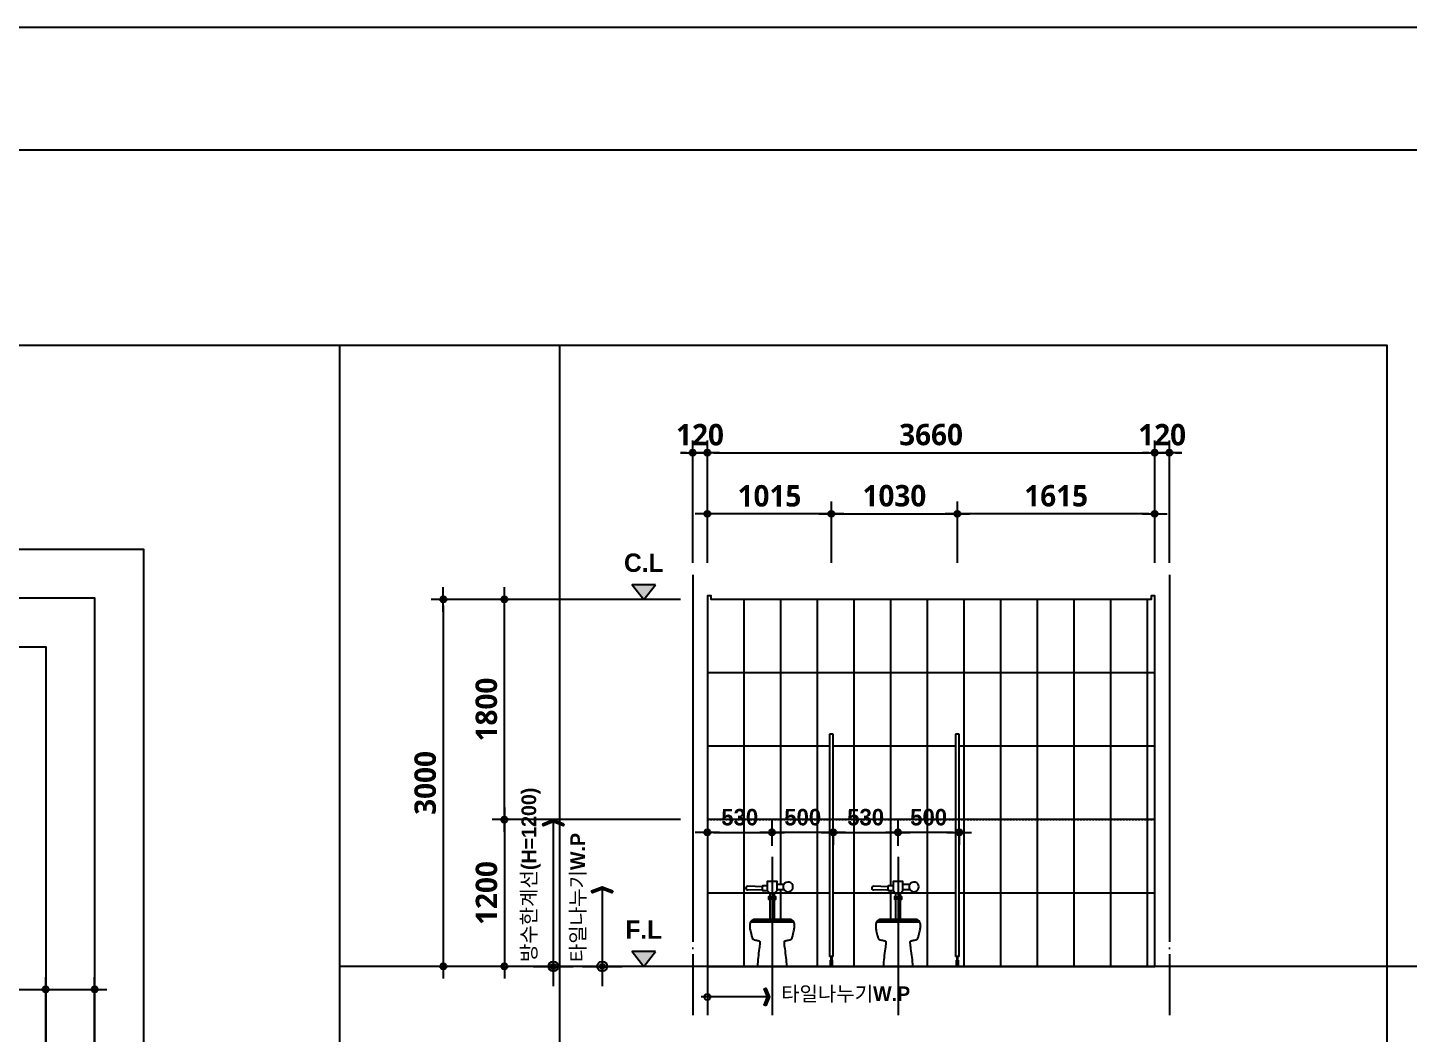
# Model space of a CAD drawing. Header units: millimetres. Extents: x 0 to 336000, y 0 to 30768.
# Drawn here: x 150780 to 162074, y 21478 to 29700 of the extents above; entities that cross this region are included whole.
import ezdxf
from ezdxf.enums import TextEntityAlignment as Align

# ---------------------------------------------------------------- set-up
doc = ezdxf.new("R2010")
doc.units = ezdxf.units.MM
doc.header["$LTSCALE"] = 50
doc.linetypes.add('CEN', pattern=[62, 60, -1, 0, -1])
doc.linetypes.add('HID', pattern=[0.5, 0.25, -0.25])
doc.layers.get('Defpoints').update_dxf_attribs({"color": 153})
for name, color, linetype in [('A-ANNO-DIM', 4, 'Continuous'), ('A-ANNO-GRA1', 7, 'Continuous'), ('A-ANNO-SYMB', 7, 'Continuous'), ('A-ANNO-TEXT1', 7, 'Continuous'), ('A-CEN', 1, 'CEN'), ('A-FLOR-TOIL-ELE2', 4, 'Continuous'), ('A-FLOR-TOIL-TILE', 8, 'Continuous'), ('A-ST-AXIS-DIM', 7, 'Continuous'), ('CEN', 1, 'Continuous'), ('DIM', 7, 'Continuous'), ('ELE2', 3, 'Continuous'), ('FUR', 4, 'Continuous'), ('HID', 7, 'HID')]:
    doc.layers.add(name, color=color, linetype=linetype)
doc.layers.add('G(그리드1)', color=185, linetype='Continuous', plot=False)
doc.layers.add('G(그리드2)', color=235, linetype='Continuous', plot=False)
doc.styles.add('2020음성 1차', font='나눔고딕Bold.ttf')
doc.styles.add('SH_진천_나눔', font='')
doc.styles.get('SH_진천_나눔').set_extended_font_data('NanumGothic', bold=True)
doc.dimstyles.new('SHP 50', dxfattribs={"dimscale": 50, "dimtxt": 3.5, "dimasz": 1, "dimexe": 2, "dimexo": 2, "dimgap": 1, "dimtad": 1, "dimdec": 0, "dimzin": 0, "dimdsep": 46, "dimtxsty": 'SH_진천_나눔', "dimblk": 'DIMDOT', "dimcen": 0.09, "dimclrd": 256, "dimclre": 256, "dimclrt": 3, "dimadec": 0, "dimazin": 1, "dimtfac": 1, "dimtdec": 0, "dimtix": 1, "dimtmove": 2, "dimatfit": 0, "dimldrblk": 'DIMDOT', "dimfxl": 1, "dimtolj": 1, "dimtzin": 0, "dimlwd": -1, "dimlwe": -1, "dimarcsym": 0})
doc.dimstyles.new('SHP 50내부', dxfattribs={"dimscale": 50, "dimtxt": 2.7, "dimasz": 1, "dimexe": 2, "dimexo": 2, "dimgap": 1, "dimtad": 1, "dimdec": 0, "dimzin": 0, "dimdsep": 46, "dimtxsty": '2020음성 1차', "dimblk": 'DIMDOT', "dimcen": 0.09, "dimclrd": 256, "dimclre": 256, "dimclrt": 3, "dimadec": 0, "dimazin": 1, "dimtfac": 1, "dimtdec": 0, "dimtix": 1, "dimtmove": 2, "dimatfit": 0, "dimldrblk": 'DIMDOT', "dimfxl": 1, "dimtolj": 1, "dimtzin": 0, "dimlwd": -1, "dimlwe": -1, "dimarcsym": 0})

# ---------------------------------------------------------------- blocks, each defined once
blk = doc.blocks.new('DIMDOT')
at = {"color": 0}
blk.add_line((-2, 0), (2, 0), dxfattribs=at)
for radius in [0.5, 0.25]:
    blk.add_circle((0, 0), radius, dxfattribs=at)
blk = doc.blocks.new('*D16961')
at = {"layer": 'A-ST-AXIS-DIM'}
for p, q in [((148428, 21837), (151428, 21837)), ((151328, 13087), (151328, 21787)), ((148428, 13037), (151428, 13037))]:
    blk.add_line(p, q, dxfattribs=at)
at = {"layer": 'Defpoints', "color": 0}
for p in [(148328, 21837), (151328, 21837), (148328, 13037)]:
    blk.add_point(p, dxfattribs=at)
at = {"layer": 'A-ST-AXIS-DIM', "linetype": 'ByBlock', "xscale": 50, "yscale": 50, "zscale": 50}
for p, rotation in [((151328, 21837), 90), ((151328, 13037), 270)]:
    blk.add_blockref('DIMDOT', p, dxfattribs=dict(at, rotation=rotation))
at = {"layer": 'A-ST-AXIS-DIM', "color": 3, "insert": (151182, 17437), "char_height": 175, "attachment_point": 5, "rotation": 90, "style": 'SH_진천_나눔'}
blk.add_mtext('\\A1;8800', dxfattribs=at)
blk = doc.blocks.new('*D16962')
at = {"layer": 'A-ST-AXIS-DIM'}
for p, q in [((148428, 21837), (151028, 21837)), ((150928, 18187), (150928, 21787)), ((148428, 18137), (151028, 18137))]:
    blk.add_line(p, q, dxfattribs=at)
at = {"layer": 'Defpoints', "color": 0}
for p in [(148328, 21837), (150928, 21837), (148328, 18137)]:
    blk.add_point(p, dxfattribs=at)
at = {"layer": 'A-ST-AXIS-DIM', "linetype": 'ByBlock', "xscale": 50, "yscale": 50, "zscale": 50}
for p, rotation in [((150928, 21837), 90), ((150928, 18137), 270)]:
    blk.add_blockref('DIMDOT', p, dxfattribs=dict(at, rotation=rotation))
at = {"layer": 'A-ST-AXIS-DIM', "color": 3, "insert": (150782, 19987), "char_height": 175, "attachment_point": 5, "rotation": 90, "style": 'SH_진천_나눔'}
blk.add_mtext('\\A1;3700', dxfattribs=at)
blk = doc.blocks.new('*D21522')
at = {"layer": 'A-ST-AXIS-DIM'}
for p, q in [((156220, 25325), (156220, 26325)), ((156340, 25325), (156340, 26325)), ((156170, 26225), (156120, 26225)), ((156340, 26225), (156220, 26225)), ((156390, 26225), (156440, 26225))]:
    blk.add_line(p, q, dxfattribs=at)
at = {"layer": 'Defpoints', "color": 0}
for p in [(156220, 26225), (156220, 25225), (156340, 25225)]:
    blk.add_point(p, dxfattribs=at)
at = {"layer": 'A-ST-AXIS-DIM', "linetype": 'ByBlock', "xscale": 50, "yscale": 50, "zscale": 50}
blk.add_blockref('DIMDOT', (156220, 26225), dxfattribs=at)
at = {"layer": 'A-ST-AXIS-DIM', "linetype": 'ByBlock', "xscale": 50, "yscale": 50, "zscale": 50, "rotation": 180}
blk.add_blockref('DIMDOT', (156340, 26225), dxfattribs=at)
at = {"layer": 'A-ST-AXIS-DIM', "color": 3, "insert": (156280, 26371), "char_height": 175, "attachment_point": 5, "style": 'SH_진천_나눔'}
blk.add_mtext('\\A1;120', dxfattribs=at)
blk = doc.blocks.new('*D21523')
at = {"layer": 'A-ST-AXIS-DIM'}
for p, q in [((156340, 25325), (156340, 26325)), ((160000, 25325), (160000, 26325)), ((156390, 26225), (159950, 26225))]:
    blk.add_line(p, q, dxfattribs=at)
at = {"layer": 'Defpoints', "color": 0}
for p in [(160000, 26225), (156340, 25225), (160000, 25225)]:
    blk.add_point(p, dxfattribs=at)
at = {"layer": 'A-ST-AXIS-DIM', "linetype": 'ByBlock', "xscale": 50, "yscale": 50, "zscale": 50, "rotation": 180}
blk.add_blockref('DIMDOT', (156340, 26225), dxfattribs=at)
at = {"layer": 'A-ST-AXIS-DIM', "linetype": 'ByBlock', "xscale": 50, "yscale": 50, "zscale": 50}
blk.add_blockref('DIMDOT', (160000, 26225), dxfattribs=at)
at = {"layer": 'A-ST-AXIS-DIM', "color": 3, "insert": (158170, 26372), "char_height": 175, "attachment_point": 5, "style": 'SH_진천_나눔'}
blk.add_mtext('\\A1;3660', dxfattribs=at)
blk = doc.blocks.new('*D21524')
at = {"layer": 'A-ST-AXIS-DIM'}
for p, q in [((160000, 25325), (160000, 26325)), ((160120, 25325), (160120, 26325)), ((159950, 26225), (159900, 26225)), ((160000, 26225), (160120, 26225)), ((160170, 26225), (160220, 26225))]:
    blk.add_line(p, q, dxfattribs=at)
at = {"layer": 'Defpoints', "color": 0}
for p in [(160120, 26225), (160000, 25225), (160120, 25225)]:
    blk.add_point(p, dxfattribs=at)
at = {"layer": 'A-ST-AXIS-DIM', "linetype": 'ByBlock', "xscale": 50, "yscale": 50, "zscale": 50}
blk.add_blockref('DIMDOT', (160000, 26225), dxfattribs=at)
at = {"layer": 'A-ST-AXIS-DIM', "linetype": 'ByBlock', "xscale": 50, "yscale": 50, "zscale": 50, "rotation": 180}
blk.add_blockref('DIMDOT', (160120, 26225), dxfattribs=at)
at = {"layer": 'A-ST-AXIS-DIM', "color": 3, "insert": (160060, 26371), "char_height": 175, "attachment_point": 5, "style": 'SH_진천_나눔'}
blk.add_mtext('\\A1;120', dxfattribs=at)
blk = doc.blocks.new('*D21525')
at = {"layer": 'A-ST-AXIS-DIM'}
for p, q in [((156120, 25025), (154080, 25025)), ((154180, 24975), (154180, 22075)), ((156120, 22025), (154080, 22025))]:
    blk.add_line(p, q, dxfattribs=at)
at = {"layer": 'Defpoints', "color": 0}
for p in [(156220, 25025), (154180, 22025), (156220, 22025)]:
    blk.add_point(p, dxfattribs=at)
at = {"layer": 'A-ST-AXIS-DIM', "linetype": 'ByBlock', "xscale": 50, "yscale": 50, "zscale": 50}
for p, rotation in [((154180, 25025), 90), ((154180, 22025), 270)]:
    blk.add_blockref('DIMDOT', p, dxfattribs=dict(at, rotation=rotation))
at = {"layer": 'A-ST-AXIS-DIM', "color": 3, "insert": (154033, 23525), "char_height": 175, "attachment_point": 5, "rotation": 90, "style": 'SH_진천_나눔'}
blk.add_mtext('\\A1;3000', dxfattribs=at)
blk = doc.blocks.new('*D21526')
at = {"layer": 'A-ST-AXIS-DIM'}
for p, q in [((156120, 25025), (154580, 25025)), ((154680, 23275), (154680, 24975)), ((156120, 23225), (154580, 23225))]:
    blk.add_line(p, q, dxfattribs=at)
at = {"layer": 'Defpoints', "color": 0}
for p in [(154680, 25025), (156220, 25025), (156220, 23225)]:
    blk.add_point(p, dxfattribs=at)
at = {"layer": 'A-ST-AXIS-DIM', "linetype": 'ByBlock', "xscale": 50, "yscale": 50, "zscale": 50}
for p, rotation in [((154680, 25025), 90), ((154680, 23225), 270)]:
    blk.add_blockref('DIMDOT', p, dxfattribs=dict(at, rotation=rotation))
at = {"layer": 'A-ST-AXIS-DIM', "color": 3, "insert": (154533, 24125), "char_height": 175, "attachment_point": 5, "rotation": 90, "style": 'SH_진천_나눔'}
blk.add_mtext('\\A1;1800', dxfattribs=at)
blk = doc.blocks.new('*D21527')
at = {"layer": 'A-ST-AXIS-DIM'}
for p, q in [((156120, 23225), (154580, 23225)), ((154680, 23175), (154680, 22075)), ((156120, 22025), (154580, 22025))]:
    blk.add_line(p, q, dxfattribs=at)
at = {"layer": 'Defpoints', "color": 0}
for p in [(156220, 23225), (154680, 22025), (156220, 22025)]:
    blk.add_point(p, dxfattribs=at)
at = {"layer": 'A-ST-AXIS-DIM', "linetype": 'ByBlock', "xscale": 50, "yscale": 50, "zscale": 50}
for p, rotation in [((154680, 23225), 90), ((154680, 22025), 270)]:
    blk.add_blockref('DIMDOT', p, dxfattribs=dict(at, rotation=rotation))
at = {"layer": 'A-ST-AXIS-DIM', "color": 3, "insert": (154534, 22625), "char_height": 175, "attachment_point": 5, "rotation": 90, "style": 'SH_진천_나눔'}
blk.add_mtext('\\A1;1200', dxfattribs=at)
blk = doc.blocks.new('*D21530')
at = {"layer": 'A-ST-AXIS-DIM'}
for p, q in [((156340, 25325), (156340, 25825)), ((157355, 25325), (157355, 25825)), ((157305, 25725), (156390, 25725))]:
    blk.add_line(p, q, dxfattribs=at)
at = {"layer": 'Defpoints', "color": 0}
for p in [(156340, 25725), (156340, 25225), (157355, 25225)]:
    blk.add_point(p, dxfattribs=at)
at = {"layer": 'A-ST-AXIS-DIM', "linetype": 'ByBlock', "xscale": 50, "yscale": 50, "zscale": 50, "rotation": 180}
blk.add_blockref('DIMDOT', (156340, 25725), dxfattribs=at)
at = {"layer": 'A-ST-AXIS-DIM', "linetype": 'ByBlock', "xscale": 50, "yscale": 50, "zscale": 50}
blk.add_blockref('DIMDOT', (157355, 25725), dxfattribs=at)
at = {"layer": 'A-ST-AXIS-DIM', "color": 3, "insert": (156848, 25871), "char_height": 175, "attachment_point": 5, "style": 'SH_진천_나눔'}
blk.add_mtext('\\A1;1015', dxfattribs=at)
blk = doc.blocks.new('*D21531')
at = {"layer": 'A-ST-AXIS-DIM'}
for p, q in [((158385, 25325), (158385, 25825)), ((160000, 25325), (160000, 25825)), ((159950, 25725), (158435, 25725))]:
    blk.add_line(p, q, dxfattribs=at)
at = {"layer": 'Defpoints', "color": 0}
for p in [(158385, 25725), (158385, 25225), (160000, 25225)]:
    blk.add_point(p, dxfattribs=at)
at = {"layer": 'A-ST-AXIS-DIM', "linetype": 'ByBlock', "xscale": 50, "yscale": 50, "zscale": 50, "rotation": 180}
blk.add_blockref('DIMDOT', (158385, 25725), dxfattribs=at)
at = {"layer": 'A-ST-AXIS-DIM', "linetype": 'ByBlock', "xscale": 50, "yscale": 50, "zscale": 50}
blk.add_blockref('DIMDOT', (160000, 25725), dxfattribs=at)
at = {"layer": 'A-ST-AXIS-DIM', "color": 3, "insert": (159193, 25872), "char_height": 175, "attachment_point": 5, "style": 'SH_진천_나눔'}
blk.add_mtext('\\A1;1615', dxfattribs=at)
blk = doc.blocks.new('ARROWX')
blk.add_lwpolyline([(-0.2, -0.5), (-0.293, -0.463), (-0.108, 0), (-0.293, 0.463), (-0.2, 0.5), (0, 0)], close=True)
for points in [[(-0.2, 0.5), (-0.293, 0.463), (0, 0), (-0.108, 0)], [(0, 0), (-0.108, 0), (-0.2, -0.5), (-0.293, -0.463)]]:
    blk.add_solid(points)
blk = doc.blocks.new('Z_DOT')
at = {"layer": 'DIM', "color": 0}
for p, q in [((0, -3), (0, 3)), ((-3, 0), (3, 0))]:
    blk.add_line(p, q, dxfattribs=at)
for radius in [0.75, 0.375]:
    blk.add_circle((0, 0), radius, dxfattribs=at)
blk = doc.blocks.new('*D21532')
at = {"layer": 'A-ST-AXIS-DIM'}
for p, q in [((157355, 25325), (157355, 25825)), ((158385, 25325), (158385, 25825)), ((157405, 25725), (158335, 25725))]:
    blk.add_line(p, q, dxfattribs=at)
at = {"layer": 'Defpoints', "color": 0}
for p in [(158385, 25725), (157355, 25225), (158385, 25225)]:
    blk.add_point(p, dxfattribs=at)
at = {"layer": 'A-ST-AXIS-DIM', "linetype": 'ByBlock', "xscale": 50, "yscale": 50, "zscale": 50, "rotation": 180}
blk.add_blockref('DIMDOT', (157355, 25725), dxfattribs=at)
at = {"layer": 'A-ST-AXIS-DIM', "linetype": 'ByBlock', "xscale": 50, "yscale": 50, "zscale": 50}
blk.add_blockref('DIMDOT', (158385, 25725), dxfattribs=at)
at = {"layer": 'A-ST-AXIS-DIM', "color": 3, "insert": (157870, 25872), "char_height": 175, "attachment_point": 5, "style": 'SH_진천_나눔'}
blk.add_mtext('\\A1;1030', dxfattribs=at)
blk = doc.blocks.new('*D21533')
at = {"layer": 'A-ANNO-DIM'}
for p, q in [((157900, 23020), (157900, 23220)), ((158350, 23120), (157950, 23120)), ((158400, 23125), (158400, 23020))]:
    blk.add_line(p, q, dxfattribs=at)
at = {"layer": 'Defpoints', "color": 0}
for p in [(158400, 23225), (157900, 23120), (157900, 22920)]:
    blk.add_point(p, dxfattribs=at)
at = {"layer": 'A-ANNO-DIM', "linetype": 'ByBlock', "xscale": 50, "yscale": 50, "zscale": 50, "rotation": 180}
blk.add_blockref('DIMDOT', (157900, 23120), dxfattribs=at)
at = {"layer": 'A-ANNO-DIM', "linetype": 'ByBlock', "xscale": 50, "yscale": 50, "zscale": 50}
blk.add_blockref('DIMDOT', (158400, 23120), dxfattribs=at)
at = {"layer": 'A-ANNO-DIM', "color": 3, "insert": (158150, 23244), "char_height": 135, "attachment_point": 5, "style": '2020음성 1차'}
blk.add_mtext('\\A1;500', dxfattribs=at)
blk = doc.blocks.new('*D21534')
at = {"layer": 'A-ANNO-DIM'}
for p, q in [((157900, 23011), (157900, 23220)), ((157370, 23125), (157370, 23020)), ((157420, 23120), (157850, 23120))]:
    blk.add_line(p, q, dxfattribs=at)
at = {"layer": 'Defpoints', "color": 0}
for p in [(157370, 23225), (157900, 23120), (157900, 22911)]:
    blk.add_point(p, dxfattribs=at)
at = {"layer": 'A-ANNO-DIM', "linetype": 'ByBlock', "xscale": 50, "yscale": 50, "zscale": 50, "rotation": 180}
blk.add_blockref('DIMDOT', (157370, 23120), dxfattribs=at)
at = {"layer": 'A-ANNO-DIM', "linetype": 'ByBlock', "xscale": 50, "yscale": 50, "zscale": 50}
blk.add_blockref('DIMDOT', (157900, 23120), dxfattribs=at)
at = {"layer": 'A-ANNO-DIM', "color": 3, "insert": (157635, 23244), "char_height": 135, "attachment_point": 5, "style": '2020음성 1차'}
blk.add_mtext('\\A1;530', dxfattribs=at)
blk = doc.blocks.new('*D21535')
at = {"layer": 'A-ANNO-DIM'}
for p, q in [((156870, 23020), (156870, 23220)), ((157320, 23120), (156920, 23120)), ((157370, 23125), (157370, 23020))]:
    blk.add_line(p, q, dxfattribs=at)
at = {"layer": 'Defpoints', "color": 0}
for p in [(157370, 23225), (156870, 23120), (156870, 22920)]:
    blk.add_point(p, dxfattribs=at)
at = {"layer": 'A-ANNO-DIM', "linetype": 'ByBlock', "xscale": 50, "yscale": 50, "zscale": 50, "rotation": 180}
blk.add_blockref('DIMDOT', (156870, 23120), dxfattribs=at)
at = {"layer": 'A-ANNO-DIM', "linetype": 'ByBlock', "xscale": 50, "yscale": 50, "zscale": 50}
blk.add_blockref('DIMDOT', (157370, 23120), dxfattribs=at)
at = {"layer": 'A-ANNO-DIM', "color": 3, "insert": (157120, 23244), "char_height": 135, "attachment_point": 5, "style": '2020음성 1차'}
blk.add_mtext('\\A1;500', dxfattribs=at)
blk = doc.blocks.new('*D21536')
at = {"layer": 'A-ANNO-DIM'}
for p, q in [((156870, 23011), (156870, 23220)), ((156340, 23125), (156340, 23020)), ((156390, 23120), (156820, 23120))]:
    blk.add_line(p, q, dxfattribs=at)
at = {"layer": 'Defpoints', "color": 0}
for p in [(156340, 23225), (156870, 23120), (156870, 22911)]:
    blk.add_point(p, dxfattribs=at)
at = {"layer": 'A-ANNO-DIM', "linetype": 'ByBlock', "xscale": 50, "yscale": 50, "zscale": 50, "rotation": 180}
blk.add_blockref('DIMDOT', (156340, 23120), dxfattribs=at)
at = {"layer": 'A-ANNO-DIM', "linetype": 'ByBlock', "xscale": 50, "yscale": 50, "zscale": 50}
blk.add_blockref('DIMDOT', (156870, 23120), dxfattribs=at)
at = {"layer": 'A-ANNO-DIM', "color": 3, "insert": (156605, 23244), "char_height": 135, "attachment_point": 5, "style": '2020음성 1차'}
blk.add_mtext('\\A1;530', dxfattribs=at)
blk = doc.blocks.new('_CIDOTB')
at = {"color": 0, "linetype": 'ByBlock'}
blk.add_line((2, 0), (-1, 0), dxfattribs=at)
blk.add_circle((0, 0), 0.5, dxfattribs=at)

msp = doc.modelspace()

# ---------------------------------------------------------------- hatches: boundary and pattern name
at = {"layer": 'A-ANNO-SYMB', "transparency": 33554687}
h = msp.add_hatch(color=256, dxfattribs=at)
h.dxf.hatch_style = 1
h.paths.add_polyline_path([(155915.5, 25145.5), (155724.5, 25145.5), (155820, 25025)])
h = msp.add_hatch(color=256, dxfattribs=at)
h.dxf.hatch_style = 1
h.paths.add_polyline_path([(155915.5, 22145.5), (155724.5, 22145.5), (155820, 22025)])

# ---------------------------------------------------------------- linework, layer by layer
at = {"layer": 'A-ANNO-GRA1'}
msp.add_line((153331.3, 27100), (153331.3, 7975), dxfattribs=at)
msp.add_lwpolyline([(127625.2, 27100), (127625.2, 1600), (161900, 1600), (161900, 27100)], close=True, dxfattribs=at)
at = {"layer": 'A-ANNO-SYMB'}
for p, q in [((155080, 23206.4), (155080, 22126.4)), ((155480, 22650.4), (155480, 22187)), ((156826.1, 21775), (156440, 21775))]:
    msp.add_line(p, q, dxfattribs=at)
at = {"layer": 'A-ANNO-SYMB', "transparency": 33554687}
for points in [[(155915.5, 25145.5), (155724.5, 25145.5), (155820, 25025)], [(155915.5, 22145.5), (155724.5, 22145.5), (155820, 22025)]]:
    msp.add_lwpolyline(points, close=True, dxfattribs=at)
at = {"layer": 'A-CEN'}
for p, q in [((156220, 25225), (156220, 21625)), ((160120, 25225), (160120, 21625))]:
    msp.add_line(p, q, dxfattribs=at)
at = {"layer": 'A-FLOR-TOIL-ELE2'}
for p, q in [((156790, 22655), (156790, 22675)), ((156830, 22685), (156830, 22645)), ((156850, 22625), (156890, 22625)), ((156850, 22595), (156890, 22595)), ((156910, 22655), (156910, 22695)), ((157820, 22655), (157820, 22675)), ((157860, 22685), (157860, 22645)), ((157880, 22625), (157920, 22625)), ((157880, 22595), (157920, 22595)), ((157940, 22655), (157940, 22695)), ((156890, 22575), (156850, 22575)), ((157920, 22575), (157880, 22575)), ((156695, 22390), (157045, 22390)), ((157725, 22390), (158075, 22390))]:
    msp.add_line(p, q, dxfattribs=at)
for points in [[(156991.5, 22025, 0.0180129), (156975.4, 22169, -0.0149456), (156970, 22215, -0.0218705), (156969.8, 22220.3, -0.0250611), (156970, 22225, -0.1729889), (156972.3, 22230, -0.1014298), (156980, 22235, -0.0753342), (156989.7, 22237.3, 0.0479594), (157005, 22240, 0.0271373), (157026.3, 22247.2, 0.1327098), (157030, 22250, 0.0854027), (157032.7, 22254.9, 0.018228), (157040, 22280, 0.0075446), (157045.7, 22304.1, 0.0087983), (157050, 22325, 0.0459014), (157052.9, 22356.9, 0.0632361), (157050, 22380, 0.0528089), (157046.6, 22389, 0.284079), (157045, 22390), (157044.9, 22395.9), (157025.7, 22407.4), (156890, 22409.9), (156890, 22575), (156900, 22575), (156900, 22595), (156890, 22595), (156890, 22625), (156910, 22645), (156910, 22655), (156965.4, 22655, 3.7320508), (156965.4, 22695), (156910, 22695), (156910, 22720), (156830, 22720), (156830, 22685), (156790, 22685), (156790, 22675), (156670, 22680, 1.0425343), (156670, 22650), (156790, 22655), (156790, 22645), (156830, 22645), (156850, 22625), (156850, 22595), (156840, 22595), (156840, 22575), (156850, 22575), (156850, 22409.9), (156719.6, 22407.4), (156697.8, 22395.9), (156695, 22390, 0.284079), (156693.4, 22389, 0.0528089), (156690, 22380, 0.0632361), (156687.1, 22356.9, 0.0459014), (156690, 22325, 0.0087983), (156694.3, 22304.1, 0.0075446), (156700, 22280, 0.018228), (156707.3, 22254.9, 0.0854027), (156710, 22250, 0.1327098), (156713.7, 22247.2, 0.0271373), (156735, 22240, 0.0479594), (156750.3, 22237.3, -0.0753342), (156760, 22235, -0.1014298), (156767.7, 22230, -0.1729889), (156770, 22225, -0.0250611), (156770.2, 22220.3, -0.0218705), (156770, 22215, -0.0149456), (156764.6, 22169, 0.0180129), (156748.5, 22025)], [(158021.5, 22025, 0.0180129), (158005.4, 22169, -0.0149456), (158000, 22215, -0.0218705), (157999.8, 22220.3, -0.0250611), (158000, 22225, -0.1729889), (158002.3, 22230, -0.1014298), (158010, 22235, -0.0753342), (158019.7, 22237.3, 0.0479594), (158035, 22240, 0.0271373), (158056.3, 22247.2, 0.1327098), (158060, 22250, 0.0854027), (158062.7, 22254.9, 0.018228), (158070, 22280, 0.0075446), (158075.7, 22304.1, 0.0087983), (158080, 22325, 0.0459014), (158082.9, 22356.9, 0.0632361), (158080, 22380, 0.0528089), (158076.6, 22389, 0.284079), (158075, 22390), (158074.9, 22395.9), (158055.7, 22407.4), (157920, 22409.9), (157920, 22575), (157930, 22575), (157930, 22595), (157920, 22595), (157920, 22625), (157940, 22645), (157940, 22655), (157995.4, 22655, 3.7320508), (157995.4, 22695), (157940, 22695), (157940, 22720), (157860, 22720), (157860, 22685), (157820, 22685), (157820, 22675), (157700, 22680, 1.0425343), (157700, 22650), (157820, 22655), (157820, 22645), (157860, 22645), (157880, 22625), (157880, 22595), (157870, 22595), (157870, 22575), (157880, 22575), (157880, 22409.9), (157749.6, 22407.4), (157727.8, 22395.9), (157725, 22390, 0.284079), (157723.4, 22389, 0.0528089), (157720, 22380, 0.0632361), (157717.1, 22356.9, 0.0459014), (157720, 22325, 0.0087983), (157724.3, 22304.1, 0.0075446), (157730, 22280, 0.018228), (157737.3, 22254.9, 0.0854027), (157740, 22250, 0.1327098), (157743.7, 22247.2, 0.0271373), (157765, 22240, 0.0479594), (157780.3, 22237.3, -0.0753342), (157790, 22235, -0.1014298), (157797.7, 22230, -0.1729889), (157800, 22225, -0.0250611), (157800.2, 22220.3, -0.0218705), (157800, 22215, -0.0149456), (157794.6, 22169, 0.0180129), (157778.5, 22025)]]:
    msp.add_lwpolyline(points, format="xyb", close=True, dxfattribs=at)
for points in [[(157044.9, 22395.9), (156697.8, 22395.9)], [(156850, 22409.9), (156871.4, 22410.3), (156890, 22409.9)], [(158074.9, 22395.9), (157727.8, 22395.9)], [(157880, 22409.9), (157901.4, 22410.3), (157920, 22409.9)]]:
    msp.add_lwpolyline(points, dxfattribs=at)
for centre in [(157000, 22675), (158030, 22675)]:
    msp.add_arc(centre, 40, 150, 210, dxfattribs=at)
at = {"layer": 'A-FLOR-TOIL-TILE'}
for p, q in [((156640, 22025), (156640, 25025)), ((156940, 22695), (156940, 25025)), ((157240, 22025), (157240, 25025)), ((157540, 22025), (157540, 25025)), ((157840, 22685), (157840, 25025)), ((158140, 22025), (158140, 25025)), ((158440, 22025), (158440, 25025)), ((158740, 22025), (158740, 25025)), ((159040, 22025), (159040, 25025)), ((159340, 22025), (159340, 25025)), ((159640, 22025), (159640, 25025)), ((159940, 22025), (159940, 25025)), ((160000, 24425), (156340, 24425)), ((157340, 23825), (156340, 23825)), ((158370, 23825), (157370, 23825)), ((160000, 23825), (158400, 23825)), ((160000, 23225), (156340, 23225)), ((157340, 22625), (156340, 22625)), ((156940, 22409), (156940, 22655)), ((158370, 22625), (157370, 22625)), ((157840, 22409.1), (157840, 22645)), ((160000, 22625), (158400, 22625))]:
    msp.add_line(p, q, dxfattribs=at)
at = {"layer": 'CEN'}
for p, q in [((156870, 22920), (156870, 21625)), ((157900, 22920), (157900, 21625)), ((156340, 22025), (156340, 21625))]:
    msp.add_line(p, q, dxfattribs=at)
at = {"layer": 'Defpoints'}
for points in [[(168000, 0), (168000, 29700), (126000, 29700), (126000, 0)], [(127025.2, 28700), (162500, 28700), (162500, 1000), (127025.2, 1000)]]:
    msp.add_lwpolyline(points, close=True, dxfattribs=at)
at = {"layer": 'ELE2'}
msp.add_lwpolyline([(160000, 25025), (160000, 25055), (159970, 25055), (159970, 25025), (156370, 25025), (156370, 25055), (156340, 25055), (156340, 25025), (156340, 22025), (160000, 22025)], close=True, dxfattribs=at)
at = {"layer": 'FUR'}
for p, q in [((157370, 23925), (157340, 23925)), ((157340, 23925), (157340, 22105)), ((157370, 22105), (157370, 23925)), ((158400, 23925), (158370, 23925)), ((158370, 23925), (158370, 22105)), ((158400, 22105), (158400, 23925)), ((157370, 22105), (157340, 22105)), ((158400, 22105), (158370, 22105))]:
    msp.add_line(p, q, dxfattribs=at)
for points in [[(157355, 22025), (157365, 22025), (157365, 22070, 0.4142136), (157360, 22075), (157350, 22075, 0.4142136), (157345, 22070), (157345, 22025)], [(158385, 22025), (158395, 22025), (158395, 22070, 0.4142136), (158390, 22075), (158380, 22075, 0.4142136), (158375, 22070), (158375, 22025)]]:
    msp.add_lwpolyline(points, format="xyb", close=True, dxfattribs=at)
for points in [[(157350, 22075), (157360, 22075), (157360, 22105), (157350, 22105)], [(158380, 22075), (158390, 22075), (158390, 22105), (158380, 22105)]]:
    msp.add_lwpolyline(points, close=True, dxfattribs=at)
at = {"layer": 'G(그리드1)'}
msp.add_line((162500, 22025), (153331.3, 22025), dxfattribs=at)
for points in [[(130328.2, 25437.5), (151728.2, 25437.5), (151728.2, 10237.5), (130328.2, 10237.5)], [(130728.2, 25037.5), (151328.2, 25037.5), (151328.2, 10637.5), (130728.2, 10637.5)], [(131128.2, 24637.5), (150928.2, 24637.5), (150928.2, 11037.5), (131128.2, 11037.5)]]:
    msp.add_lwpolyline(points, close=True, dxfattribs=at)
at = {"layer": 'G(그리드2)'}
msp.add_line((155131.3, 27100), (155131.3, 1000), dxfattribs=at)
at = {"layer": 'HID'}
msp.add_line((156340, 23225), (160000, 23225), dxfattribs=at)

# ---------------------------------------------------------------- block references
at = {"layer": 'A-ANNO-SYMB'}
for name, p, xscale, yscale, zscale, rotation in [('ARROWX', (155080, 23225), 172.7999999999884, 172.7999999999884, 172.7999999999884, 90), ('ARROWX', (155480, 22676.2), 172.7999999999884, 172.7999999999884, 172.7999999999884, 90), ('Z_DOT', (155080, 22025), 54, 54, 54, 270), ('Z_DOT', (155480, 22025), 54, 54, 54, 270)]:
    msp.add_blockref(name, p, dxfattribs=dict(at, xscale=xscale, yscale=yscale, zscale=zscale, rotation=rotation))
for name, p, xscale, yscale, zscale in [('_CIDOTB', (156340, 21775), 50, 50, 50), ('ARROWX', (156847.7, 21775), 144, 144, 144)]:
    msp.add_blockref(name, p, dxfattribs=dict(at, xscale=xscale, yscale=yscale, zscale=zscale))

# ---------------------------------------------------------------- texts
at = {"layer": 'A-ANNO-TEXT1', "style": '2020음성 1차'}
for s, p in [('C.L', (155820, 25325.5)), ('F.L', (155820, 22325.5))]:
    msp.add_text(s, height=150, dxfattribs=at).set_placement(p, align=Align.MIDDLE_CENTER)
for s, p in [('방수한계선(H=1200)', (154939.8, 22059.9)), ('타일나누기W.P', (155339.8, 22059.9))]:
    msp.add_text(s, height=120, rotation=90, dxfattribs=at).set_placement(p)
msp.add_text('타일나누기W.P', height=120, dxfattribs=at).set_placement((156942.9, 21801.4), align=Align.MIDDLE_LEFT)

# ---------------------------------------------------------------- dimensions: what is measured, and where the dimension line sits
at = {"layer": 'A-ANNO-DIM'}
for base, p1, p2, angle, picture, middle in [((156870, 23120), (156340, 23225), (156870, 22911.1), 0, '*D21536', (156605, 23244.5)), ((156870, 23120), (157370, 23225), (156870, 22920), 180, '*D21535', (157120, 23244.2)), ((157900, 23120), (157370, 23225), (157900, 22911.1), 0, '*D21534', (157635, 23244.5)), ((157900, 23120), (158400, 23225), (157900, 22920), 180, '*D21533', (158150, 23244.2))]:
    dim = msp.add_linear_dim(base=base, p1=p1, p2=p2, angle=angle, dimstyle='SHP 50내부', override={"dimtxsty": '2020음성 1차', "dimldrblk": 'DIMDOT'}, dxfattribs=at)
    dim.commit()
    dim.dimension.update_dxf_attribs({"geometry": picture, "text_midpoint": middle})
at = {"layer": 'A-ST-AXIS-DIM'}
for base, p1, p2, picture, middle in [((156220, 26225), (156340, 25225), (156220, 25225), '*D21522', (156280, 26371.2)), ((156340, 25725), (157355, 25225), (156340, 25225), '*D21530', (156847.5, 25871.2)), ((158385, 25725), (160000, 25225), (158385, 25225), '*D21531', (159192.5, 25871.6))]:
    dim = msp.add_linear_dim(base=base, p1=p1, p2=p2, dimstyle='SHP 50', override={"dimtxsty": 'SH_진천_나눔', "dimldrblk": 'DIMDOT'}, dxfattribs=at)
    dim.commit()
    dim.dimension.update_dxf_attribs({"geometry": picture, "text_midpoint": middle})
for base, p1, p2, angle, picture, middle in [((160000, 26225), (156340, 25225), (160000, 25225), 180, '*D21523', (158170, 26371.6)), ((160120, 26225), (160000, 25225), (160120, 25225), 180, '*D21524', (160060, 26371.2)), ((158385, 25725), (157355, 25225), (158385, 25225), 180, '*D21532', (157870, 25871.6)), ((154180, 22025), (156220, 25025), (156220, 22025), 270, '*D21525', (154033.4, 23525)), ((154680, 25025), (156220, 23225), (156220, 25025), 90, '*D21526', (154533.4, 24125)), ((154680, 22025), (156220, 23225), (156220, 22025), 270, '*D21527', (154533.8, 22625))]:
    dim = msp.add_linear_dim(base=base, p1=p1, p2=p2, angle=angle, dimstyle='SHP 50', override={"dimtxsty": 'SH_진천_나눔', "dimldrblk": 'DIMDOT'}, dxfattribs=at)
    dim.commit()
    dim.dimension.update_dxf_attribs({"geometry": picture, "text_midpoint": middle})
for base, p1, angle, picture, middle in [((151328.2, 21837.5), (148328.2, 13037.5), 90, '*D16961', (151181.7, 17437.5)), ((150928.2, 21837.5), (148328.2, 18137.5), 270, '*D16962', (150781.7, 19987.5))]:
    dim = msp.add_linear_dim(base=base, p1=p1, p2=(148328.2, 21837.5), angle=angle, dimstyle='SHP 50', dxfattribs=at)
    dim.commit()
    dim.dimension.update_dxf_attribs({"geometry": picture, "text_midpoint": middle})

doc.saveas('drawing.dxf')
